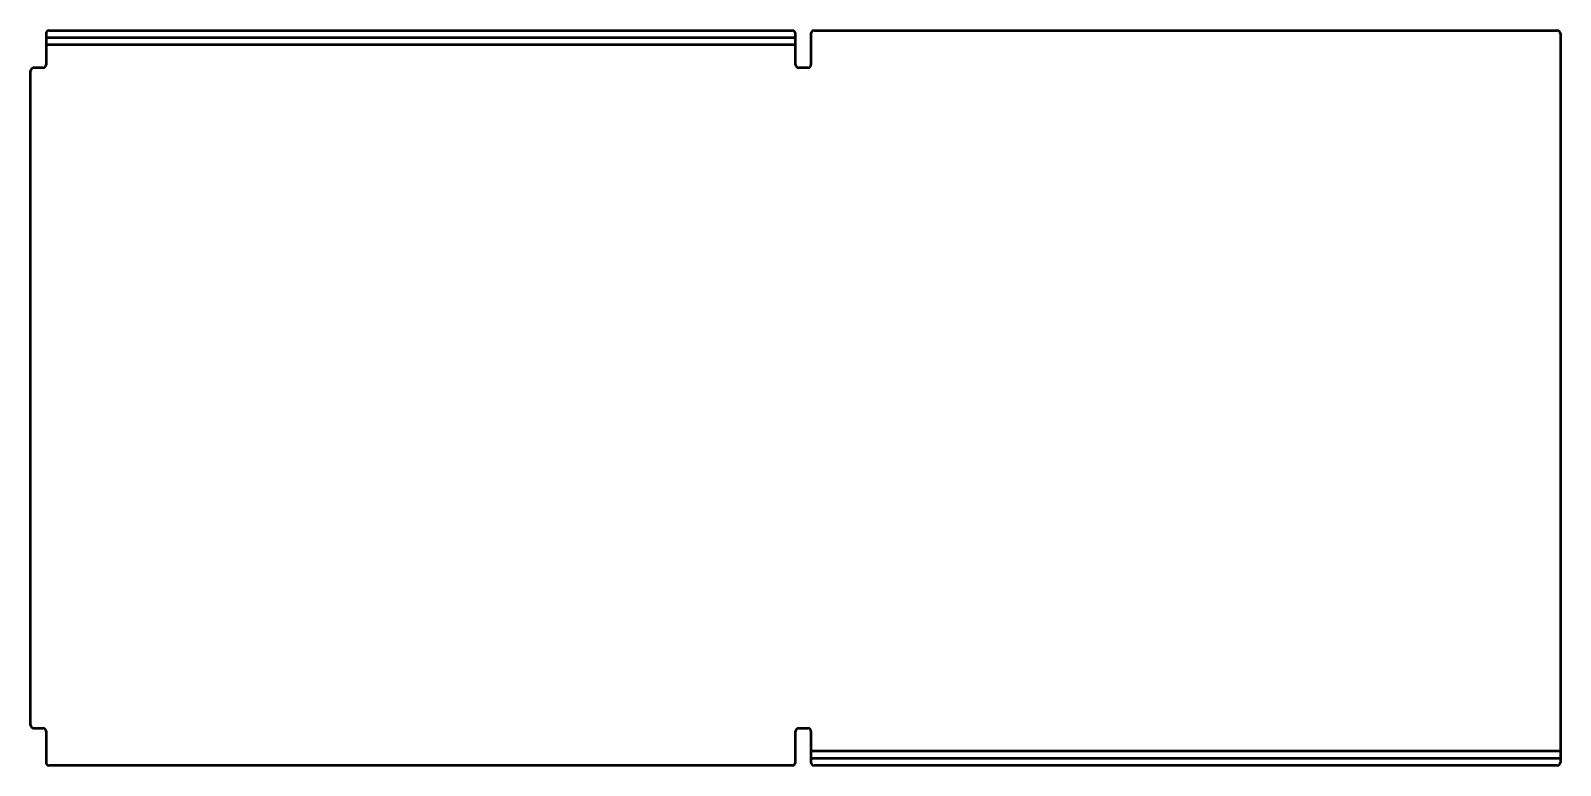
# Model space of a CAD drawing. Header units: millimetres. Extents: x 1 to 1981, y 1 to 952.
import ezdxf

# ---------------------------------------------------------------- set-up
doc = ezdxf.new("R2010")
doc.units = ezdxf.units.MM
doc.layers.add('IV_BEND_DOWN', color=250, linetype='Continuous', lineweight=50)
doc.layers.add('IV_OUTER_PROFILE', color=7, linetype='Continuous', lineweight=50)

msp = doc.modelspace()

# ---------------------------------------------------------------- linework, layer by layer
at = {"layer": 'IV_BEND_DOWN'}
for p, q in [((990.8, 942.8), (20.8, 942.8)), ((990.8, 933.7), (20.8, 933.7)), ((1010.8, 19.5), (1980.8, 19.5)), ((1010.8, 10.4), (1980.8, 10.4))]:
    msp.add_line(p, q, dxfattribs=at)
at = {"layer": 'IV_OUTER_PROFILE'}
for p, q in [((24.8, 952.4), (986.8, 952.4)), ((1014.8, 952.4), (1976.8, 952.4)), ((20.8, 948.4), (20.8, 908.1)), ((990.8, 908.1), (990.8, 948.4)), ((1010.8, 948.4), (1010.8, 908.1)), ((1980.8, 948.4), (1980.8, 4.8)), ((0.8, 53.1), (0.8, 900.1)), ((16.8, 904.1), (4.8, 904.1)), ((1006.8, 904.1), (994.8, 904.1)), ((4.8, 49.1), (16.8, 49.1)), ((20.8, 45.1), (20.8, 4.8)), ((990.8, 4.8), (990.8, 45.1)), ((994.8, 49.1), (1006.8, 49.1)), ((1010.8, 45.1), (1010.8, 4.8)), ((986.8, 0.8), (24.8, 0.8)), ((1976.8, 0.8), (1014.8, 0.8))]:
    msp.add_line(p, q, dxfattribs=at)
for centre, start, end in [((24.8, 948.4), 90, 180), ((986.8, 948.4), 0, 90), ((1014.8, 948.4), 90, 180), ((1976.8, 948.4), 0, 90), ((4.8, 900.1), 90, 180), ((16.8, 908.1), 270, 0), ((994.8, 908.1), 180, 270), ((1006.8, 908.1), 270, 0), ((4.8, 53.1), 180, 270), ((16.8, 45.1), 0, 90), ((994.8, 45.1), 90, 180), ((1006.8, 45.1), 0, 90), ((24.8, 4.8), 180, 270), ((986.8, 4.8), 270, 0), ((1014.8, 4.8), 180, 270), ((1976.8, 4.8), 270, 0)]:
    msp.add_arc(centre, 4, start, end, dxfattribs=at)

doc.saveas('drawing.dxf')
